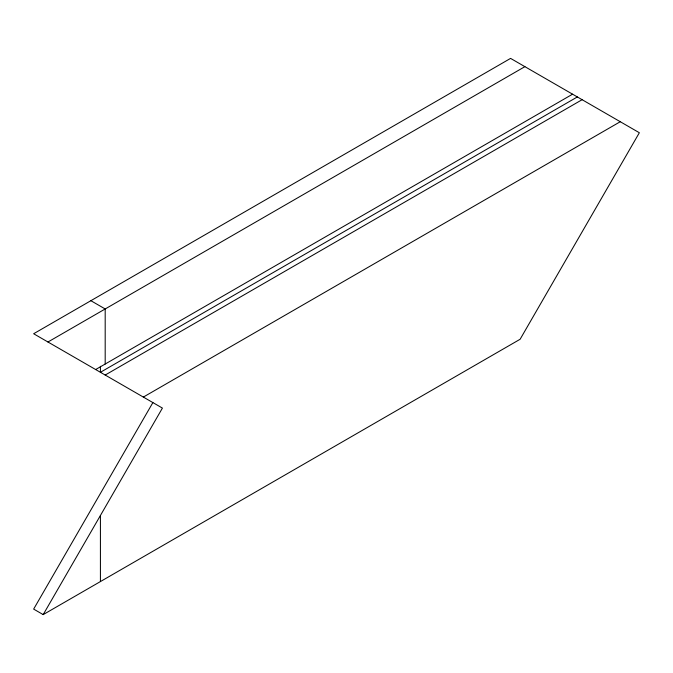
<?xml version="1.0" encoding="UTF-8"?>
<svg xmlns="http://www.w3.org/2000/svg" width="673" height="673" viewBox="0 0 673 673"><rect width="100%" height="100%" fill="white"/><g stroke="black" fill="none" stroke-linecap="round" stroke-linejoin="round"><path stroke-width="1.01" d="M152.88 402.589L33.65 609.099L43.19 614.609L520.12 339.259L639.35 132.741L510.58 58.391L33.65 333.741L162.42 408.09L43.19 614.609M47.96 342.002L524.89 66.652M95.65 369.544L572.58 94.186M577.35 96.946L100.42 372.295L100.42 366.289M105.19 375.046L582.12 99.697M143.341 397.078L620.27 121.72M90.88 300.705L105.19 308.966L105.19 364.034M100.42 515.484L100.42 581.565"/></g></svg>
